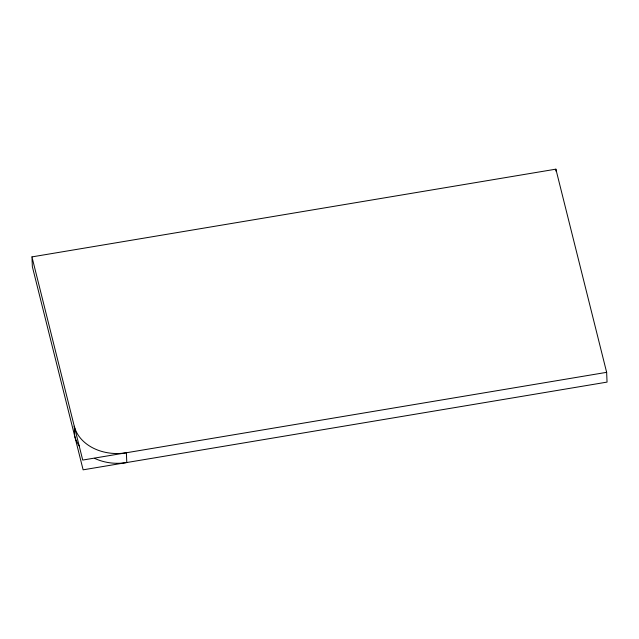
<?xml version="1.0" encoding="UTF-8"?>
<svg xmlns="http://www.w3.org/2000/svg" width="639" height="639" viewBox="0 0 639 639"><rect width="100%" height="100%" fill="white"/><g stroke="black" fill="none" stroke-linecap="round" stroke-linejoin="round"><path stroke-width="0.96" d="M31.95 256.894L555.874 169.167L606.643 372.337L607.05 382.106L83.126 469.833L32.357 266.663L31.95 256.894L82.719 460.064L606.643 372.337M555.874 169.167L555.954 171.116M94.612 458.347A44.49 34.626 -2.4 0 0 126.786 462.524L126.378 452.755A44.49 34.626 -2.4 0 1 74.26 426.205L74.667 435.974A44.49 34.626 -2.4 0 0 79.42 446.078"/></g></svg>
